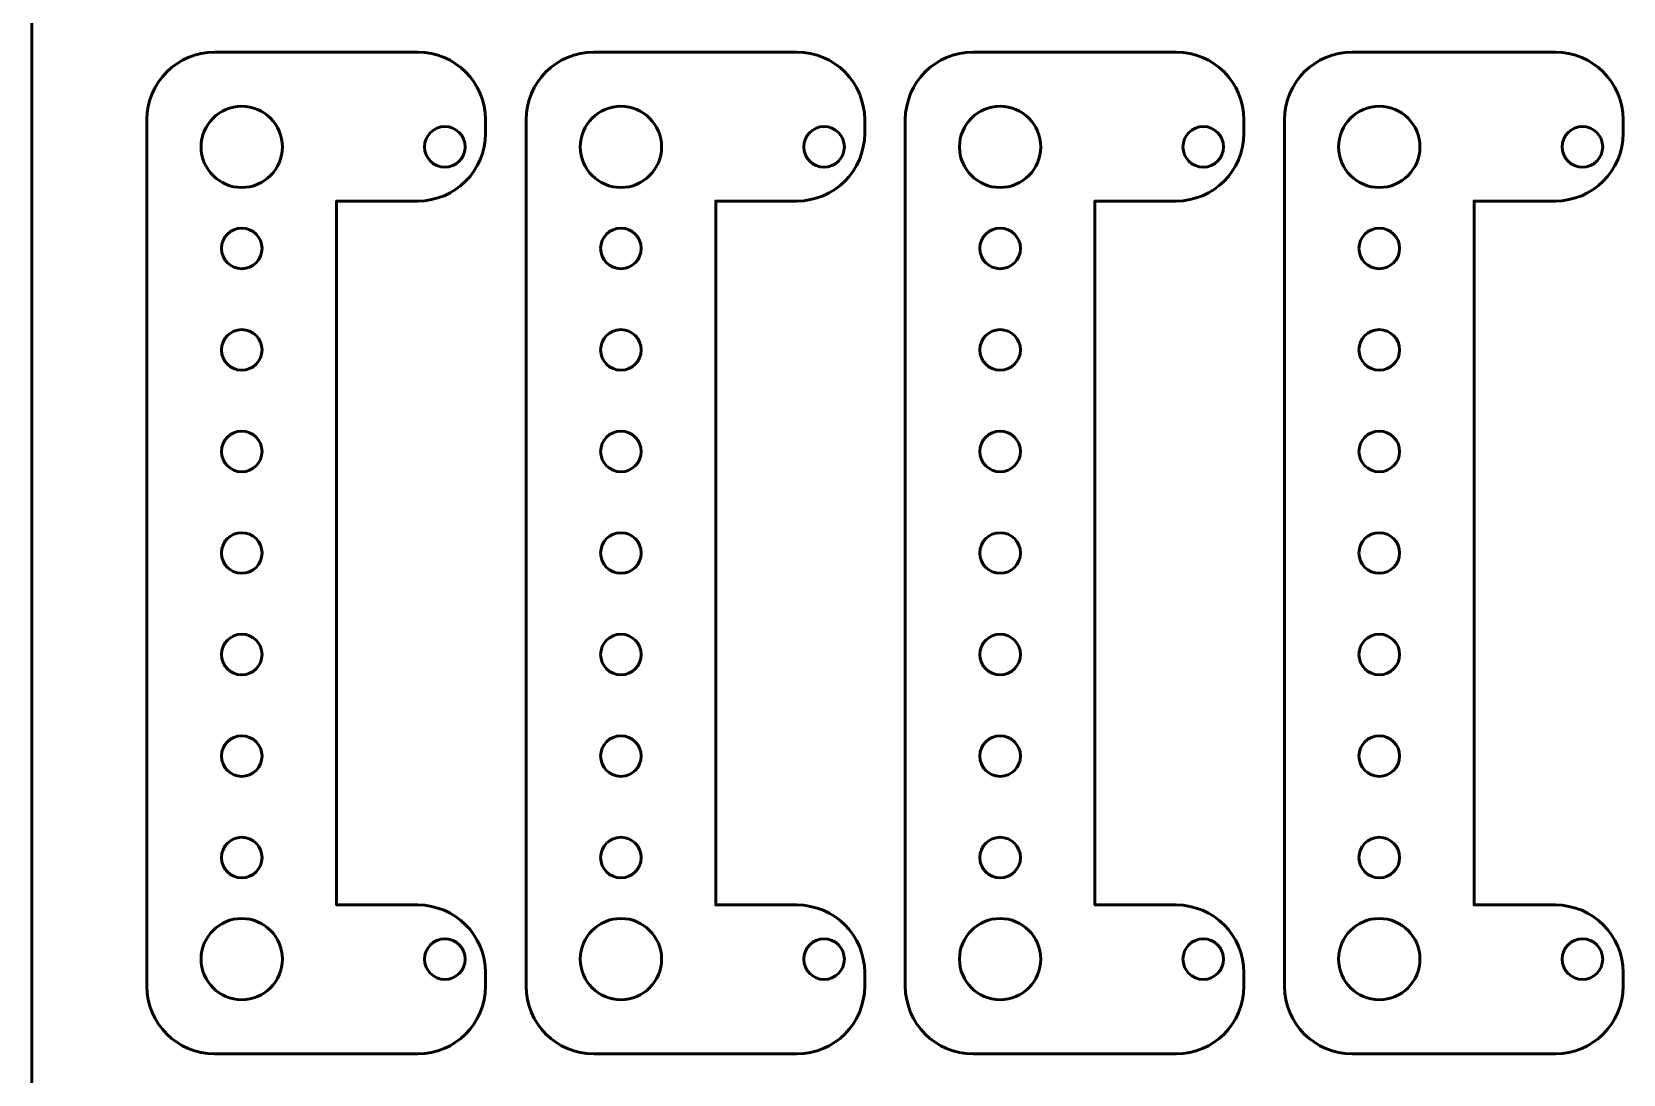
# Model space of a CAD drawing. Header units: centimetres. Extents: x -10.5 to 10.4, y -14.9 to 14.9.
# Drawn here: x -10.5 to 1.25, y -5.05 to 2.65 of the extents above; entities that cross this region are included whole.
import ezdxf

# ---------------------------------------------------------------- set-up
doc = ezdxf.new("R2010")
doc.units = ezdxf.units.CM
doc.header["$MEASUREMENT"] = 0
doc.layers.add('Layer 1', color=7, linetype='Continuous')

msp = doc.modelspace()

# ---------------------------------------------------------------- linework, layer by layer
at = {"layer": 'Layer 1', "color": 1, "lineweight": 53}
msp.add_open_spline([(-10.5, -14.45), (-10.5, -14.45), (-10.5, 14.45), (-10.5, 14.45), (-10.5, 14.45), (-10.5, 14.72614), (-10.27614, 14.95), (-10, 14.95), (-10, 14.95), (-10, 14.95), (9.9, 14.95), (9.9, 14.95), (9.9, 14.95), (10.17614, 14.95), (10.4, 14.72614), (10.4, 14.45), (10.4, 14.45), (10.4, 14.45), (10.4, -14.45), (10.4, -14.45), (10.4, -14.45), (10.4, -14.72614), (10.17614, -14.95), (9.9, -14.95), (9.9, -14.95), (9.9, -14.95), (-10, -14.95), (-10, -14.95), (-10, -14.95), (-10.27614, -14.95), (-10.5, -14.72614), (-10.5, -14.45)], degree=3, knots=[0, 0, 0, 0, 0.11111111, 0.11111111, 0.11111111, 0.11111111, 0.22222222, 0.22222222, 0.22222222, 0.22222222, 0.33333333, 0.33333333, 0.33333333, 0.33333333, 0.44444444, 0.44444444, 0.44444444, 0.44444444, 0.55555556, 0.55555556, 0.55555556, 0.55555556, 0.66666667, 0.66666667, 0.66666667, 0.66666667, 0.77777778, 0.77777778, 0.77777778, 0.77777778, 1, 1, 1, 1], dxfattribs=at)
at = {"layer": 'Layer 1', "color": 3, "lineweight": 53}
for points in [[(-9.65, -3.9), (-9.65, -3.9), (-9.65, -4.4), (-9.65, -4.4), (-9.65, -4.4), (-9.65, -4.67614), (-9.42614, -4.9), (-9.15, -4.9), (-9.15, -4.9), (-9.15, -4.9), (-8.9875, -4.9), (-8.9875, -4.9), (-8.9875, -4.9), (-8.9875, -4.9), (-8.93423, -4.9), (-8.93423, -4.9), (-8.93423, -4.9), (-8.93423, -4.9), (-8.88433, -4.9), (-8.88433, -4.9), (-8.88433, -4.9), (-8.88433, -4.9), (-8.8377, -4.9), (-8.8377, -4.9), (-8.8377, -4.9), (-8.8377, -4.9), (-8.79424, -4.9), (-8.79424, -4.9), (-8.79424, -4.9), (-8.79424, -4.9), (-8.75385, -4.9), (-8.75385, -4.9), (-8.75385, -4.9), (-8.75385, -4.9), (-8.75, -4.9), (-8.75, -4.9), (-8.75, -4.9), (-8.75, -4.9), (-8.15, -4.9), (-8.15, -4.9), (-8.15, -4.9), (-8.15, -4.9), (-7.65, -4.9), (-7.65, -4.9), (-7.65, -4.9), (-7.37386, -4.9), (-7.15, -4.67614), (-7.15, -4.4), (-7.15, -4.4), (-7.15, -4.4), (-7.15, -4.3), (-7.15, -4.3), (-7.15, -4.3), (-7.15, -4.02386), (-7.37386, -3.8), (-7.65, -3.8), (-7.65, -3.8), (-7.65, -3.8), (-8.25, -3.8), (-8.25, -3.8), (-8.25, -3.8), (-8.25, -3.8), (-8.25, -3.2), (-8.25, -3.2), (-8.25, -3.2), (-8.25, -3.2), (-8.25, 0.5), (-8.25, 0.5), (-8.25, 0.5), (-8.25, 0.5), (-8.25, 1.4), (-8.25, 1.4), (-8.25, 1.4), (-8.25, 1.4), (-8.15, 1.4), (-8.15, 1.4), (-8.15, 1.4), (-8.15, 1.4), (-7.65, 1.4), (-7.65, 1.4), (-7.65, 1.4), (-7.37386, 1.4), (-7.15, 1.62386), (-7.15, 1.9), (-7.15, 1.9), (-7.15, 1.9), (-7.15, 2), (-7.15, 2), (-7.15, 2), (-7.15, 2.27614), (-7.37386, 2.5), (-7.65, 2.5), (-7.65, 2.5), (-7.65, 2.5), (-8.75, 2.5), (-8.75, 2.5), (-8.75, 2.5), (-8.75, 2.5), (-8.9875, 2.5), (-8.9875, 2.5), (-8.9875, 2.5), (-8.9875, 2.5), (-9.15, 2.5), (-9.15, 2.5), (-9.15, 2.5), (-9.42614, 2.5), (-9.65, 2.27614), (-9.65, 2), (-9.65, 2), (-9.65, 0.82683), (-9.65, -3.03746), (-9.65, -3.9)], [(-6.85, -3.9), (-6.85, -3.9), (-6.85, -4.4), (-6.85, -4.4), (-6.85, -4.4), (-6.85, -4.67614), (-6.62614, -4.9), (-6.35, -4.9), (-6.35, -4.9), (-6.35, -4.9), (-6.1875, -4.9), (-6.1875, -4.9), (-6.1875, -4.9), (-6.1875, -4.9), (-6.13423, -4.9), (-6.13423, -4.9), (-6.13423, -4.9), (-6.13423, -4.9), (-6.08433, -4.9), (-6.08433, -4.9), (-6.08433, -4.9), (-6.08433, -4.9), (-6.0377, -4.9), (-6.0377, -4.9), (-6.0377, -4.9), (-6.0377, -4.9), (-5.99424, -4.9), (-5.99424, -4.9), (-5.99424, -4.9), (-5.99424, -4.9), (-5.95385, -4.9), (-5.95385, -4.9), (-5.95385, -4.9), (-5.95385, -4.9), (-5.95, -4.9), (-5.95, -4.9), (-5.95, -4.9), (-5.95, -4.9), (-5.35, -4.9), (-5.35, -4.9), (-5.35, -4.9), (-5.35, -4.9), (-4.85, -4.9), (-4.85, -4.9), (-4.85, -4.9), (-4.57386, -4.9), (-4.35, -4.67614), (-4.35, -4.4), (-4.35, -4.4), (-4.35, -4.4), (-4.35, -4.3), (-4.35, -4.3), (-4.35, -4.3), (-4.35, -4.02386), (-4.57386, -3.8), (-4.85, -3.8), (-4.85, -3.8), (-4.85, -3.8), (-5.45, -3.8), (-5.45, -3.8), (-5.45, -3.8), (-5.45, -3.8), (-5.45, -3.2), (-5.45, -3.2), (-5.45, -3.2), (-5.45, -3.2), (-5.45, 0.5), (-5.45, 0.5), (-5.45, 0.5), (-5.45, 0.5), (-5.45, 1.4), (-5.45, 1.4), (-5.45, 1.4), (-5.45, 1.4), (-5.35, 1.4), (-5.35, 1.4), (-5.35, 1.4), (-5.35, 1.4), (-4.85, 1.4), (-4.85, 1.4), (-4.85, 1.4), (-4.57386, 1.4), (-4.35, 1.62386), (-4.35, 1.9), (-4.35, 1.9), (-4.35, 1.9), (-4.35, 2), (-4.35, 2), (-4.35, 2), (-4.35, 2.27614), (-4.57386, 2.5), (-4.85, 2.5), (-4.85, 2.5), (-4.85, 2.5), (-5.95, 2.5), (-5.95, 2.5), (-5.95, 2.5), (-5.95, 2.5), (-6.1875, 2.5), (-6.1875, 2.5), (-6.1875, 2.5), (-6.1875, 2.5), (-6.35, 2.5), (-6.35, 2.5), (-6.35, 2.5), (-6.62614, 2.5), (-6.85, 2.27614), (-6.85, 2), (-6.85, 2), (-6.85, 0.82683), (-6.85, -3.03746), (-6.85, -3.9)], [(-4.05, -3.9), (-4.05, -3.9), (-4.05, -4.4), (-4.05, -4.4), (-4.05, -4.4), (-4.05, -4.67614), (-3.82614, -4.9), (-3.55, -4.9), (-3.55, -4.9), (-3.55, -4.9), (-3.3875, -4.9), (-3.3875, -4.9), (-3.3875, -4.9), (-3.3875, -4.9), (-3.33423, -4.9), (-3.33423, -4.9), (-3.33423, -4.9), (-3.33423, -4.9), (-3.28433, -4.9), (-3.28433, -4.9), (-3.28433, -4.9), (-3.28433, -4.9), (-3.2377, -4.9), (-3.2377, -4.9), (-3.2377, -4.9), (-3.2377, -4.9), (-3.19424, -4.9), (-3.19424, -4.9), (-3.19424, -4.9), (-3.19424, -4.9), (-3.15385, -4.9), (-3.15385, -4.9), (-3.15385, -4.9), (-3.15385, -4.9), (-3.15, -4.9), (-3.15, -4.9), (-3.15, -4.9), (-3.15, -4.9), (-2.55, -4.9), (-2.55, -4.9), (-2.55, -4.9), (-2.55, -4.9), (-2.05, -4.9), (-2.05, -4.9), (-2.05, -4.9), (-1.77386, -4.9), (-1.55, -4.67614), (-1.55, -4.4), (-1.55, -4.4), (-1.55, -4.4), (-1.55, -4.3), (-1.55, -4.3), (-1.55, -4.3), (-1.55, -4.02386), (-1.77386, -3.8), (-2.05, -3.8), (-2.05, -3.8), (-2.05, -3.8), (-2.65, -3.8), (-2.65, -3.8), (-2.65, -3.8), (-2.65, -3.8), (-2.65, -3.2), (-2.65, -3.2), (-2.65, -3.2), (-2.65, -3.2), (-2.65, 0.5), (-2.65, 0.5), (-2.65, 0.5), (-2.65, 0.5), (-2.65, 1.4), (-2.65, 1.4), (-2.65, 1.4), (-2.65, 1.4), (-2.55, 1.4), (-2.55, 1.4), (-2.55, 1.4), (-2.55, 1.4), (-2.05, 1.4), (-2.05, 1.4), (-2.05, 1.4), (-1.77386, 1.4), (-1.55, 1.62386), (-1.55, 1.9), (-1.55, 1.9), (-1.55, 1.9), (-1.55, 2), (-1.55, 2), (-1.55, 2), (-1.55, 2.27614), (-1.77386, 2.5), (-2.05, 2.5), (-2.05, 2.5), (-2.05, 2.5), (-3.15, 2.5), (-3.15, 2.5), (-3.15, 2.5), (-3.15, 2.5), (-3.3875, 2.5), (-3.3875, 2.5), (-3.3875, 2.5), (-3.3875, 2.5), (-3.55, 2.5), (-3.55, 2.5), (-3.55, 2.5), (-3.82614, 2.5), (-4.05, 2.27614), (-4.05, 2), (-4.05, 2), (-4.05, 0.82683), (-4.05, -3.03746), (-4.05, -3.9)], [(-1.25, -3.9), (-1.25, -3.9), (-1.25, -4.4), (-1.25, -4.4), (-1.25, -4.4), (-1.25, -4.67614), (-1.02614, -4.9), (-0.75, -4.9), (-0.75, -4.9), (-0.75, -4.9), (-0.5875, -4.9), (-0.5875, -4.9), (-0.5875, -4.9), (-0.5875, -4.9), (-0.53423, -4.9), (-0.53423, -4.9), (-0.53423, -4.9), (-0.53423, -4.9), (-0.48433, -4.9), (-0.48433, -4.9), (-0.48433, -4.9), (-0.48433, -4.9), (-0.4377, -4.9), (-0.4377, -4.9), (-0.4377, -4.9), (-0.4377, -4.9), (-0.39424, -4.9), (-0.39424, -4.9), (-0.39424, -4.9), (-0.39424, -4.9), (-0.35385, -4.9), (-0.35385, -4.9), (-0.35385, -4.9), (-0.35385, -4.9), (-0.35, -4.9), (-0.35, -4.9), (-0.35, -4.9), (-0.35, -4.9), (0.25, -4.9), (0.25, -4.9), (0.25, -4.9), (0.25, -4.9), (0.75, -4.9), (0.75, -4.9), (0.75, -4.9), (1.02614, -4.9), (1.25, -4.67614), (1.25, -4.4), (1.25, -4.4), (1.25, -4.4), (1.25, -4.3), (1.25, -4.3), (1.25, -4.3), (1.25, -4.02386), (1.02614, -3.8), (0.75, -3.8), (0.75, -3.8), (0.75, -3.8), (0.15, -3.8), (0.15, -3.8), (0.15, -3.8), (0.15, -3.8), (0.15, -3.2), (0.15, -3.2), (0.15, -3.2), (0.15, -3.2), (0.15, 0.5), (0.15, 0.5), (0.15, 0.5), (0.15, 0.5), (0.15, 1.4), (0.15, 1.4), (0.15, 1.4), (0.15, 1.4), (0.25, 1.4), (0.25, 1.4), (0.25, 1.4), (0.25, 1.4), (0.75, 1.4), (0.75, 1.4), (0.75, 1.4), (1.02614, 1.4), (1.25, 1.62386), (1.25, 1.9), (1.25, 1.9), (1.25, 1.9), (1.25, 2), (1.25, 2), (1.25, 2), (1.25, 2.27614), (1.02614, 2.5), (0.75, 2.5), (0.75, 2.5), (0.75, 2.5), (-0.35, 2.5), (-0.35, 2.5), (-0.35, 2.5), (-0.35, 2.5), (-0.5875, 2.5), (-0.5875, 2.5), (-0.5875, 2.5), (-0.5875, 2.5), (-0.75, 2.5), (-0.75, 2.5), (-0.75, 2.5), (-1.02614, 2.5), (-1.25, 2.27614), (-1.25, 2), (-1.25, 2), (-1.25, 0.82683), (-1.25, -3.03746), (-1.25, -3.9)]]:
    msp.add_open_spline(points, degree=3, knots=[0, 0, 0, 0, 0.03448276, 0.03448276, 0.03448276, 0.03448276, 0.06896552, 0.06896552, 0.06896552, 0.06896552, 0.10344828, 0.10344828, 0.10344828, 0.10344828, 0.13793103, 0.13793103, 0.13793103, 0.13793103, 0.17241379, 0.17241379, 0.17241379, 0.17241379, 0.20689655, 0.20689655, 0.20689655, 0.20689655, 0.24137931, 0.24137931, 0.24137931, 0.24137931, 0.27586207, 0.27586207, 0.27586207, 0.27586207, 0.31034483, 0.31034483, 0.31034483, 0.31034483, 0.34482759, 0.34482759, 0.34482759, 0.34482759, 0.37931034, 0.37931034, 0.37931034, 0.37931034, 0.4137931, 0.4137931, 0.4137931, 0.4137931, 0.44827586, 0.44827586, 0.44827586, 0.44827586, 0.48275862, 0.48275862, 0.48275862, 0.48275862, 0.51724138, 0.51724138, 0.51724138, 0.51724138, 0.55172414, 0.55172414, 0.55172414, 0.55172414, 0.5862069, 0.5862069, 0.5862069, 0.5862069, 0.62068966, 0.62068966, 0.62068966, 0.62068966, 0.65517241, 0.65517241, 0.65517241, 0.65517241, 0.68965517, 0.68965517, 0.68965517, 0.68965517, 0.72413793, 0.72413793, 0.72413793, 0.72413793, 0.75862069, 0.75862069, 0.75862069, 0.75862069, 0.79310345, 0.79310345, 0.79310345, 0.79310345, 0.82758621, 0.82758621, 0.82758621, 0.82758621, 0.86206897, 0.86206897, 0.86206897, 0.86206897, 0.89655172, 0.89655172, 0.89655172, 0.89655172, 0.93103448, 0.93103448, 0.93103448, 0.93103448, 1, 1, 1, 1], dxfattribs=at)
at = {"layer": 'Layer 1', "lineweight": 53}
for points in [[(-9.25, 1.8), (-9.25, 1.96569), (-9.11569, 2.1), (-8.95, 2.1), (-8.95, 2.1), (-8.78431, 2.1), (-8.65, 1.96569), (-8.65, 1.8), (-8.65, 1.8), (-8.65, 1.63431), (-8.78431, 1.5), (-8.95, 1.5), (-8.95, 1.5), (-9.11569, 1.5), (-9.25, 1.63431), (-9.25, 1.8)], [(-6.45, 1.8), (-6.45, 1.96569), (-6.31569, 2.1), (-6.15, 2.1), (-6.15, 2.1), (-5.98431, 2.1), (-5.85, 1.96569), (-5.85, 1.8), (-5.85, 1.8), (-5.85, 1.63431), (-5.98431, 1.5), (-6.15, 1.5), (-6.15, 1.5), (-6.31569, 1.5), (-6.45, 1.63431), (-6.45, 1.8)], [(-3.65, 1.8), (-3.65, 1.96569), (-3.51569, 2.1), (-3.35, 2.1), (-3.35, 2.1), (-3.18431, 2.1), (-3.05, 1.96569), (-3.05, 1.8), (-3.05, 1.8), (-3.05, 1.63431), (-3.18431, 1.5), (-3.35, 1.5), (-3.35, 1.5), (-3.51569, 1.5), (-3.65, 1.63431), (-3.65, 1.8)], [(-0.85, 1.8), (-0.85, 1.96569), (-0.71569, 2.1), (-0.55, 2.1), (-0.55, 2.1), (-0.38431, 2.1), (-0.25, 1.96569), (-0.25, 1.8), (-0.25, 1.8), (-0.25, 1.63431), (-0.38431, 1.5), (-0.55, 1.5), (-0.55, 1.5), (-0.71569, 1.5), (-0.85, 1.63431), (-0.85, 1.8)], [(-7.6, 1.8), (-7.6, 1.88284), (-7.53284, 1.95), (-7.45, 1.95), (-7.45, 1.95), (-7.36716, 1.95), (-7.3, 1.88284), (-7.3, 1.8), (-7.3, 1.8), (-7.3, 1.71716), (-7.36716, 1.65), (-7.45, 1.65), (-7.45, 1.65), (-7.53284, 1.65), (-7.6, 1.71716), (-7.6, 1.8)], [(-4.8, 1.8), (-4.8, 1.88284), (-4.73284, 1.95), (-4.65, 1.95), (-4.65, 1.95), (-4.56716, 1.95), (-4.5, 1.88284), (-4.5, 1.8), (-4.5, 1.8), (-4.5, 1.71716), (-4.56716, 1.65), (-4.65, 1.65), (-4.65, 1.65), (-4.73284, 1.65), (-4.8, 1.71716), (-4.8, 1.8)], [(-2, 1.8), (-2, 1.88284), (-1.93284, 1.95), (-1.85, 1.95), (-1.85, 1.95), (-1.76716, 1.95), (-1.7, 1.88284), (-1.7, 1.8), (-1.7, 1.8), (-1.7, 1.71716), (-1.76716, 1.65), (-1.85, 1.65), (-1.85, 1.65), (-1.93284, 1.65), (-2, 1.71716), (-2, 1.8)], [(0.8, 1.8), (0.8, 1.88284), (0.86716, 1.95), (0.95, 1.95), (0.95, 1.95), (1.03284, 1.95), (1.1, 1.88284), (1.1, 1.8), (1.1, 1.8), (1.1, 1.71716), (1.03284, 1.65), (0.95, 1.65), (0.95, 1.65), (0.86716, 1.65), (0.8, 1.71716), (0.8, 1.8)], [(-9.1, 1.05), (-9.1, 1.13284), (-9.03284, 1.2), (-8.95, 1.2), (-8.95, 1.2), (-8.86716, 1.2), (-8.8, 1.13284), (-8.8, 1.05), (-8.8, 1.05), (-8.8, 0.96716), (-8.86716, 0.9), (-8.95, 0.9), (-8.95, 0.9), (-9.03284, 0.9), (-9.1, 0.96716), (-9.1, 1.05)], [(-6.3, 1.05), (-6.3, 1.13284), (-6.23284, 1.2), (-6.15, 1.2), (-6.15, 1.2), (-6.06716, 1.2), (-6, 1.13284), (-6, 1.05), (-6, 1.05), (-6, 0.96716), (-6.06716, 0.9), (-6.15, 0.9), (-6.15, 0.9), (-6.23284, 0.9), (-6.3, 0.96716), (-6.3, 1.05)], [(-3.5, 1.05), (-3.5, 1.13284), (-3.43284, 1.2), (-3.35, 1.2), (-3.35, 1.2), (-3.26716, 1.2), (-3.2, 1.13284), (-3.2, 1.05), (-3.2, 1.05), (-3.2, 0.96716), (-3.26716, 0.9), (-3.35, 0.9), (-3.35, 0.9), (-3.43284, 0.9), (-3.5, 0.96716), (-3.5, 1.05)], [(-0.7, 1.05), (-0.7, 1.13284), (-0.63284, 1.2), (-0.55, 1.2), (-0.55, 1.2), (-0.46716, 1.2), (-0.4, 1.13284), (-0.4, 1.05), (-0.4, 1.05), (-0.4, 0.96716), (-0.46716, 0.9), (-0.55, 0.9), (-0.55, 0.9), (-0.63284, 0.9), (-0.7, 0.96716), (-0.7, 1.05)], [(-9.1, 0.3), (-9.1, 0.38284), (-9.03284, 0.45), (-8.95, 0.45), (-8.95, 0.45), (-8.86716, 0.45), (-8.8, 0.38284), (-8.8, 0.3), (-8.8, 0.3), (-8.8, 0.21716), (-8.86716, 0.15), (-8.95, 0.15), (-8.95, 0.15), (-9.03284, 0.15), (-9.1, 0.21716), (-9.1, 0.3)], [(-6.3, 0.3), (-6.3, 0.38284), (-6.23284, 0.45), (-6.15, 0.45), (-6.15, 0.45), (-6.06716, 0.45), (-6, 0.38284), (-6, 0.3), (-6, 0.3), (-6, 0.21716), (-6.06716, 0.15), (-6.15, 0.15), (-6.15, 0.15), (-6.23284, 0.15), (-6.3, 0.21716), (-6.3, 0.3)], [(-3.5, 0.3), (-3.5, 0.38284), (-3.43284, 0.45), (-3.35, 0.45), (-3.35, 0.45), (-3.26716, 0.45), (-3.2, 0.38284), (-3.2, 0.3), (-3.2, 0.3), (-3.2, 0.21716), (-3.26716, 0.15), (-3.35, 0.15), (-3.35, 0.15), (-3.43284, 0.15), (-3.5, 0.21716), (-3.5, 0.3)], [(-0.7, 0.3), (-0.7, 0.38284), (-0.63284, 0.45), (-0.55, 0.45), (-0.55, 0.45), (-0.46716, 0.45), (-0.4, 0.38284), (-0.4, 0.3), (-0.4, 0.3), (-0.4, 0.21716), (-0.46716, 0.15), (-0.55, 0.15), (-0.55, 0.15), (-0.63284, 0.15), (-0.7, 0.21716), (-0.7, 0.3)], [(-9.1, -0.45), (-9.1, -0.36716), (-9.03284, -0.3), (-8.95, -0.3), (-8.95, -0.3), (-8.86716, -0.3), (-8.8, -0.36716), (-8.8, -0.45), (-8.8, -0.45), (-8.8, -0.53284), (-8.86716, -0.6), (-8.95, -0.6), (-8.95, -0.6), (-9.03284, -0.6), (-9.1, -0.53284), (-9.1, -0.45)], [(-6.3, -0.45), (-6.3, -0.36716), (-6.23284, -0.3), (-6.15, -0.3), (-6.15, -0.3), (-6.06716, -0.3), (-6, -0.36716), (-6, -0.45), (-6, -0.45), (-6, -0.53284), (-6.06716, -0.6), (-6.15, -0.6), (-6.15, -0.6), (-6.23284, -0.6), (-6.3, -0.53284), (-6.3, -0.45)], [(-3.5, -0.45), (-3.5, -0.36716), (-3.43284, -0.3), (-3.35, -0.3), (-3.35, -0.3), (-3.26716, -0.3), (-3.2, -0.36716), (-3.2, -0.45), (-3.2, -0.45), (-3.2, -0.53284), (-3.26716, -0.6), (-3.35, -0.6), (-3.35, -0.6), (-3.43284, -0.6), (-3.5, -0.53284), (-3.5, -0.45)], [(-0.7, -0.45), (-0.7, -0.36716), (-0.63284, -0.3), (-0.55, -0.3), (-0.55, -0.3), (-0.46716, -0.3), (-0.4, -0.36716), (-0.4, -0.45), (-0.4, -0.45), (-0.4, -0.53284), (-0.46716, -0.6), (-0.55, -0.6), (-0.55, -0.6), (-0.63284, -0.6), (-0.7, -0.53284), (-0.7, -0.45)], [(-9.1, -1.2), (-9.1, -1.11716), (-9.03284, -1.05), (-8.95, -1.05), (-8.95, -1.05), (-8.86716, -1.05), (-8.8, -1.11716), (-8.8, -1.2), (-8.8, -1.2), (-8.8, -1.28284), (-8.86716, -1.35), (-8.95, -1.35), (-8.95, -1.35), (-9.03284, -1.35), (-9.1, -1.28284), (-9.1, -1.2)], [(-6.3, -1.2), (-6.3, -1.11716), (-6.23284, -1.05), (-6.15, -1.05), (-6.15, -1.05), (-6.06716, -1.05), (-6, -1.11716), (-6, -1.2), (-6, -1.2), (-6, -1.28284), (-6.06716, -1.35), (-6.15, -1.35), (-6.15, -1.35), (-6.23284, -1.35), (-6.3, -1.28284), (-6.3, -1.2)], [(-3.5, -1.2), (-3.5, -1.11716), (-3.43284, -1.05), (-3.35, -1.05), (-3.35, -1.05), (-3.26716, -1.05), (-3.2, -1.11716), (-3.2, -1.2), (-3.2, -1.2), (-3.2, -1.28284), (-3.26716, -1.35), (-3.35, -1.35), (-3.35, -1.35), (-3.43284, -1.35), (-3.5, -1.28284), (-3.5, -1.2)], [(-0.7, -1.2), (-0.7, -1.11716), (-0.63284, -1.05), (-0.55, -1.05), (-0.55, -1.05), (-0.46716, -1.05), (-0.4, -1.11716), (-0.4, -1.2), (-0.4, -1.2), (-0.4, -1.28284), (-0.46716, -1.35), (-0.55, -1.35), (-0.55, -1.35), (-0.63284, -1.35), (-0.7, -1.28284), (-0.7, -1.2)], [(-9.1, -1.95), (-9.1, -1.86716), (-9.03284, -1.8), (-8.95, -1.8), (-8.95, -1.8), (-8.86716, -1.8), (-8.8, -1.86716), (-8.8, -1.95), (-8.8, -1.95), (-8.8, -2.03284), (-8.86716, -2.1), (-8.95, -2.1), (-8.95, -2.1), (-9.03284, -2.1), (-9.1, -2.03284), (-9.1, -1.95)], [(-6.3, -1.95), (-6.3, -1.86716), (-6.23284, -1.8), (-6.15, -1.8), (-6.15, -1.8), (-6.06716, -1.8), (-6, -1.86716), (-6, -1.95), (-6, -1.95), (-6, -2.03284), (-6.06716, -2.1), (-6.15, -2.1), (-6.15, -2.1), (-6.23284, -2.1), (-6.3, -2.03284), (-6.3, -1.95)], [(-3.5, -1.95), (-3.5, -1.86716), (-3.43284, -1.8), (-3.35, -1.8), (-3.35, -1.8), (-3.26716, -1.8), (-3.2, -1.86716), (-3.2, -1.95), (-3.2, -1.95), (-3.2, -2.03284), (-3.26716, -2.1), (-3.35, -2.1), (-3.35, -2.1), (-3.43284, -2.1), (-3.5, -2.03284), (-3.5, -1.95)], [(-0.7, -1.95), (-0.7, -1.86716), (-0.63284, -1.8), (-0.55, -1.8), (-0.55, -1.8), (-0.46716, -1.8), (-0.4, -1.86716), (-0.4, -1.95), (-0.4, -1.95), (-0.4, -2.03284), (-0.46716, -2.1), (-0.55, -2.1), (-0.55, -2.1), (-0.63284, -2.1), (-0.7, -2.03284), (-0.7, -1.95)], [(-9.1, -2.7), (-9.1, -2.61716), (-9.03284, -2.55), (-8.95, -2.55), (-8.95, -2.55), (-8.86716, -2.55), (-8.8, -2.61716), (-8.8, -2.7), (-8.8, -2.7), (-8.8, -2.78284), (-8.86716, -2.85), (-8.95, -2.85), (-8.95, -2.85), (-9.03284, -2.85), (-9.1, -2.78284), (-9.1, -2.7)], [(-6.3, -2.7), (-6.3, -2.61716), (-6.23284, -2.55), (-6.15, -2.55), (-6.15, -2.55), (-6.06716, -2.55), (-6, -2.61716), (-6, -2.7), (-6, -2.7), (-6, -2.78284), (-6.06716, -2.85), (-6.15, -2.85), (-6.15, -2.85), (-6.23284, -2.85), (-6.3, -2.78284), (-6.3, -2.7)], [(-3.5, -2.7), (-3.5, -2.61716), (-3.43284, -2.55), (-3.35, -2.55), (-3.35, -2.55), (-3.26716, -2.55), (-3.2, -2.61716), (-3.2, -2.7), (-3.2, -2.7), (-3.2, -2.78284), (-3.26716, -2.85), (-3.35, -2.85), (-3.35, -2.85), (-3.43284, -2.85), (-3.5, -2.78284), (-3.5, -2.7)], [(-0.7, -2.7), (-0.7, -2.61716), (-0.63284, -2.55), (-0.55, -2.55), (-0.55, -2.55), (-0.46716, -2.55), (-0.4, -2.61716), (-0.4, -2.7), (-0.4, -2.7), (-0.4, -2.78284), (-0.46716, -2.85), (-0.55, -2.85), (-0.55, -2.85), (-0.63284, -2.85), (-0.7, -2.78284), (-0.7, -2.7)], [(-9.1, -3.45), (-9.1, -3.36716), (-9.03284, -3.3), (-8.95, -3.3), (-8.95, -3.3), (-8.86716, -3.3), (-8.8, -3.36716), (-8.8, -3.45), (-8.8, -3.45), (-8.8, -3.53284), (-8.86716, -3.6), (-8.95, -3.6), (-8.95, -3.6), (-9.03284, -3.6), (-9.1, -3.53284), (-9.1, -3.45)], [(-6.3, -3.45), (-6.3, -3.36716), (-6.23284, -3.3), (-6.15, -3.3), (-6.15, -3.3), (-6.06716, -3.3), (-6, -3.36716), (-6, -3.45), (-6, -3.45), (-6, -3.53284), (-6.06716, -3.6), (-6.15, -3.6), (-6.15, -3.6), (-6.23284, -3.6), (-6.3, -3.53284), (-6.3, -3.45)], [(-3.5, -3.45), (-3.5, -3.36716), (-3.43284, -3.3), (-3.35, -3.3), (-3.35, -3.3), (-3.26716, -3.3), (-3.2, -3.36716), (-3.2, -3.45), (-3.2, -3.45), (-3.2, -3.53284), (-3.26716, -3.6), (-3.35, -3.6), (-3.35, -3.6), (-3.43284, -3.6), (-3.5, -3.53284), (-3.5, -3.45)], [(-0.7, -3.45), (-0.7, -3.36716), (-0.63284, -3.3), (-0.55, -3.3), (-0.55, -3.3), (-0.46716, -3.3), (-0.4, -3.36716), (-0.4, -3.45), (-0.4, -3.45), (-0.4, -3.53284), (-0.46716, -3.6), (-0.55, -3.6), (-0.55, -3.6), (-0.63284, -3.6), (-0.7, -3.53284), (-0.7, -3.45)], [(-9.25, -4.2), (-9.25, -4.03431), (-9.11569, -3.9), (-8.95, -3.9), (-8.95, -3.9), (-8.78431, -3.9), (-8.65, -4.03431), (-8.65, -4.2), (-8.65, -4.2), (-8.65, -4.36569), (-8.78431, -4.5), (-8.95, -4.5), (-8.95, -4.5), (-9.11569, -4.5), (-9.25, -4.36569), (-9.25, -4.2)], [(-6.45, -4.2), (-6.45, -4.03431), (-6.31569, -3.9), (-6.15, -3.9), (-6.15, -3.9), (-5.98431, -3.9), (-5.85, -4.03431), (-5.85, -4.2), (-5.85, -4.2), (-5.85, -4.36569), (-5.98431, -4.5), (-6.15, -4.5), (-6.15, -4.5), (-6.31569, -4.5), (-6.45, -4.36569), (-6.45, -4.2)], [(-3.65, -4.2), (-3.65, -4.03431), (-3.51569, -3.9), (-3.35, -3.9), (-3.35, -3.9), (-3.18431, -3.9), (-3.05, -4.03431), (-3.05, -4.2), (-3.05, -4.2), (-3.05, -4.36569), (-3.18431, -4.5), (-3.35, -4.5), (-3.35, -4.5), (-3.51569, -4.5), (-3.65, -4.36569), (-3.65, -4.2)], [(-0.85, -4.2), (-0.85, -4.03431), (-0.71569, -3.9), (-0.55, -3.9), (-0.55, -3.9), (-0.38431, -3.9), (-0.25, -4.03431), (-0.25, -4.2), (-0.25, -4.2), (-0.25, -4.36569), (-0.38431, -4.5), (-0.55, -4.5), (-0.55, -4.5), (-0.71569, -4.5), (-0.85, -4.36569), (-0.85, -4.2)], [(-7.6, -4.2), (-7.6, -4.11716), (-7.53284, -4.05), (-7.45, -4.05), (-7.45, -4.05), (-7.36716, -4.05), (-7.3, -4.11716), (-7.3, -4.2), (-7.3, -4.2), (-7.3, -4.28284), (-7.36716, -4.35), (-7.45, -4.35), (-7.45, -4.35), (-7.53284, -4.35), (-7.6, -4.28284), (-7.6, -4.2)], [(-4.8, -4.2), (-4.8, -4.11716), (-4.73284, -4.05), (-4.65, -4.05), (-4.65, -4.05), (-4.56716, -4.05), (-4.5, -4.11716), (-4.5, -4.2), (-4.5, -4.2), (-4.5, -4.28284), (-4.56716, -4.35), (-4.65, -4.35), (-4.65, -4.35), (-4.73284, -4.35), (-4.8, -4.28284), (-4.8, -4.2)], [(-2, -4.2), (-2, -4.11716), (-1.93284, -4.05), (-1.85, -4.05), (-1.85, -4.05), (-1.76716, -4.05), (-1.7, -4.11716), (-1.7, -4.2), (-1.7, -4.2), (-1.7, -4.28284), (-1.76716, -4.35), (-1.85, -4.35), (-1.85, -4.35), (-1.93284, -4.35), (-2, -4.28284), (-2, -4.2)], [(0.8, -4.2), (0.8, -4.11716), (0.86716, -4.05), (0.95, -4.05), (0.95, -4.05), (1.03284, -4.05), (1.1, -4.11716), (1.1, -4.2), (1.1, -4.2), (1.1, -4.28284), (1.03284, -4.35), (0.95, -4.35), (0.95, -4.35), (0.86716, -4.35), (0.8, -4.28284), (0.8, -4.2)]]:
    msp.add_open_spline(points, degree=3, knots=[0, 0, 0, 0, 0.2, 0.2, 0.2, 0.2, 0.4, 0.4, 0.4, 0.4, 0.6, 0.6, 0.6, 0.6, 1, 1, 1, 1], dxfattribs=at)

doc.saveas('drawing.dxf')
